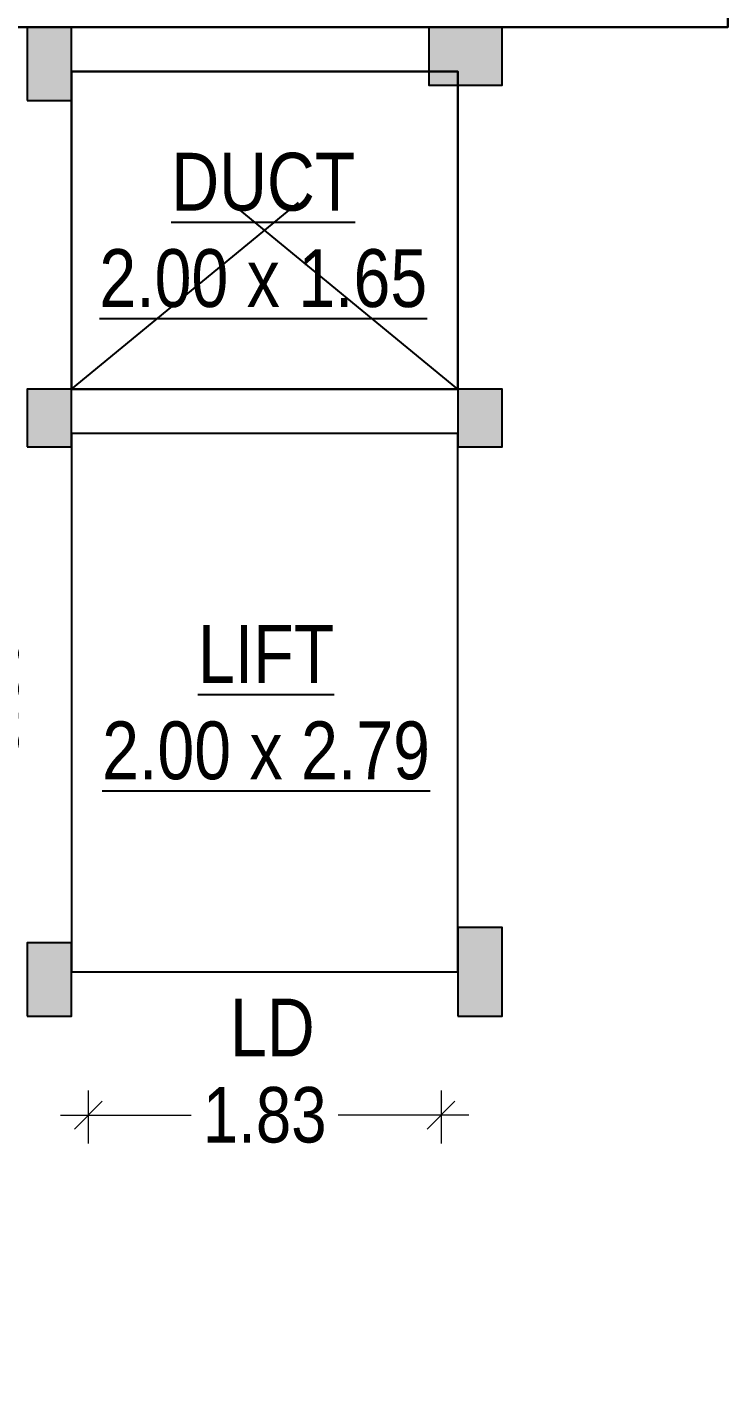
# Model space of a CAD drawing. Header units: metres. Extents: x 2865 to 2957, y -495 to -392.
# Drawn here: x 2874.75 to 2878.38, y -437.32 to -430.25 of the extents above; entities that cross this region are included whole.
import ezdxf

# ---------------------------------------------------------------- set-up
doc = ezdxf.new("R2010")
doc.units = ezdxf.units.M
doc.header["$LTSCALE"] = 12.7
doc.linetypes.add('ACAD_ISO03W100', pattern=[30, 12, -18])
doc.layers.get('Defpoints').update_dxf_attribs({"color": 140})
for name, color, linetype in [('BLK_1_COVERED_AREA_DEDUCT', 7, 'Continuous'), ('BLK_1_FLR_0_BLT_UP_AREA_DEDUCT', 7, 'Continuous'), ('BLK_1_FLR_0_EXIT_WIDTH_DOOR', 7, 'Continuous'), ('BLK_1_FLR_0_LIFT_1', 7, 'Continuous'), ('BLK_1_MAX_HEIGHT_CAL_SET_BACK', 7, 'Continuous'), ('DA_PARKING', 7, 'Continuous')]:
    doc.layers.add(name, color=color, linetype=linetype)
doc.layers.add('BLK_1_FLR_0_STAIR_1_FLIGHT_1', color=7, linetype='Continuous', lineweight=25)
doc.styles.add('Annotative', font='ARIALN.TTF')
doc.dimstyles.new('BLD OUTER', dxfattribs={"dimscale": 0.096, "dimtxt": 3, "dimasz": 1.5, "dimexe": 1.524, "dimexo": 3.96875, "dimgap": 0.889, "dimtad": 0, "dimzin": 0, "dimdsep": 46, "dimtxsty": 'Annotative', "dimblk": 'OBLIQUE', "dimcen": 0, "dimdle": 1.5, "dimclrd": 256, "dimadec": 0, "dimazin": 0, "dimtfac": 1, "dimtofl": 0, "dimtmove": 0, "dimatfit": 3, "dimldrblk": 'OPEN', "dimfxl": 0, "dimtolj": 1, "dimtzin": 0, "dimlwd": 18, "dimlwe": 18, "dimarcsym": 0})

# ---------------------------------------------------------------- blocks, each defined once
blk = doc.blocks.new('A$C1AA45CAD')
h = blk.add_hatch(color=256)
h.dxf.hatch_style = 1
h.paths.add_polyline_path([(0, 0), (-0.3, 0), (-0.3, -0.38), (0, -0.38)])
blk.add_lwpolyline([(-0.3, -0.38), (0, -0.38), (0, 0), (-0.3, 0)], close=True)
blk = doc.blocks.new('A$C42503FAB')
h = blk.add_hatch(color=256)
h.dxf.hatch_style = 1
h.paths.add_polyline_path([(-0.0945, 0.46), (-0.3245, 0.46), (-0.3245, 0), (-0.0945, 0)])
blk.add_lwpolyline([(-0.3245, 0), (-0.0945, 0), (-0.0945, 0.46), (-0.3245, 0.46)], close=True)
blk = doc.blocks.new('A$C1E8F6F30')
h = blk.add_hatch(color=256)
h.dxf.hatch_style = 1
h.paths.add_polyline_path([(0, 0), (-0.23, 0), (-0.23, -0.38), (0, -0.38)])
blk.add_lwpolyline([(-0.23, -0.38), (0, -0.38), (0, 0), (-0.23, 0)], close=True)
blk = doc.blocks.new('A$C75543A66')
h = blk.add_hatch(color=256)
h.dxf.hatch_style = 1
h.paths.add_polyline_path([(0, 0), (-0.23, 0), (-0.23, -0.3), (0, -0.3)])
blk.add_lwpolyline([(-0.23, -0.3), (0, -0.3), (0, 0), (-0.23, 0)], close=True)
blk = doc.blocks.new('A$C642C0FD8')
blk.add_lwpolyline([(0, 0), (3.6, 0), (3.6, 5), (0, 5)], close=True)
blk = doc.blocks.new('*D91')
at = {"layer": 'Defpoints', "color": 0, "linetype": 'Continuous'}
for p in [(2874.7491, -432.0766), (2874.5604, -435.3766), (2874.7491, -435.3766)]:
    blk.add_point(p, dxfattribs=at)
at = {"layer": 'BLK_1_FLR_0_STAIR_1_FLIGHT_1', "color": 0, "linetype": 'Continuous', "lineweight": 25, "insert": (2874.5604, -433.7266), "char_height": 0.288, "attachment_point": 5, "rotation": 90, "style": 'Annotative'}
blk.add_mtext('\\A1;3.30', dxfattribs=at)
blk = doc.blocks.new('_Oblique')
at = {"color": 0, "linetype": 'ByBlock', "lineweight": -2}
blk.add_line((-0.5, -0.5), (0.5, 0.5), dxfattribs=at)
blk = doc.blocks.new('_Open')
at = {"color": 0, "linetype": 'ByBlock', "lineweight": -2}
for p, q in [((-1, 0.167), (0, 0)), ((-1, -0.167), (0, 0)), ((0, 0), (-1, 0))]:
    blk.add_line(p, q, dxfattribs=at)
blk = doc.blocks.new('*D112')
at = {"layer": 'BLK_1_FLR_0_EXIT_WIDTH_DOOR', "color": 0, "lineweight": 18}
for p, q in [((2875.0659, -435.7625), (2875.0659, -436.0369)), ((2876.8959, -435.7625), (2876.8959, -436.0369))]:
    blk.add_line(p, q, dxfattribs=at)
at = {"layer": 'BLK_1_FLR_0_EXIT_WIDTH_DOOR', "lineweight": 18}
for p, q in [((2874.9219, -435.8905), (2875.6, -435.8905)), ((2877.0399, -435.8905), (2876.3618, -435.8905))]:
    blk.add_line(p, q, dxfattribs=at)
at = {"layer": 'Defpoints', "color": 0}
for p in [(2875.0659, -435.3815), (2876.8959, -435.3815), (2876.8959, -435.8905)]:
    blk.add_point(p, dxfattribs=at)
at = {"layer": 'BLK_1_FLR_0_EXIT_WIDTH_DOOR', "lineweight": 18, "xscale": 0.144, "yscale": 0.144, "zscale": 0.144, "rotation": 180}
blk.add_blockref('_Oblique', (2875.0659, -435.8905), dxfattribs=at)
at = {"layer": 'BLK_1_FLR_0_EXIT_WIDTH_DOOR', "lineweight": 18, "xscale": 0.144, "yscale": 0.144, "zscale": 0.144}
blk.add_blockref('_Oblique', (2876.8959, -435.8905), dxfattribs=at)
at = {"layer": 'BLK_1_FLR_0_EXIT_WIDTH_DOOR', "color": 0, "insert": (2875.9809, -435.8905), "char_height": 0.288, "attachment_point": 5, "style": 'Annotative'}
blk.add_mtext('\\A1;1.83', dxfattribs=at)
blk = doc.blocks.new('*D117')
at = {"layer": 'BLK_1_MAX_HEIGHT_CAL_SET_BACK', "lineweight": 18}
for p, q in [((2878.5025, -394.5023), (2878.5025, -427.3397)), ((2878.5025, -461.1006), (2878.5025, -428.2632))]:
    blk.add_line(p, q, dxfattribs=at)
at = {"layer": 'BLK_1_MAX_HEIGHT_CAL_SET_BACK', "color": 0, "lineweight": 18}
for p, q in [((2878.1215, -394.6463), (2878.3562, -394.6463)), ((2878.1215, -460.9566), (2878.3562, -460.9566))]:
    blk.add_line(p, q, dxfattribs=at)
at = {"layer": 'Defpoints', "color": 0}
for p in [(2878.5025, -394.6463), (2878.5025, -460.9566), (2878.5025, -460.9566)]:
    blk.add_point(p, dxfattribs=at)
at = {"layer": 'BLK_1_MAX_HEIGHT_CAL_SET_BACK', "lineweight": 18, "xscale": 0.144, "yscale": 0.144, "zscale": 0.144}
for p, rotation in [((2878.5025, -394.6463), 90), ((2878.5025, -460.9566), 270)]:
    blk.add_blockref('_Oblique', p, dxfattribs=dict(at, rotation=rotation))
at = {"layer": 'BLK_1_MAX_HEIGHT_CAL_SET_BACK', "color": 0, "insert": (2878.5025, -427.8015), "char_height": 0.288, "attachment_point": 5, "rotation": 90, "style": 'Annotative'}
blk.add_mtext('\\A1;66.31', dxfattribs=at)

msp = doc.modelspace()

# ---------------------------------------------------------------- linework, layer by layer
at = {"linetype": 'ACAD_ISO03W100', "ltscale": 0.01}
for points in [[(2876.9828, -432.1236), (2874.9791, -430.4766)], [(2874.9791, -432.1236), (2876.9828, -430.4766)]]:
    msp.add_lwpolyline(points, dxfattribs=at)
at = {"layer": 'BLK_1_COVERED_AREA_DEDUCT', "color": 140}
msp.add_lwpolyline([(2876.9828, -432.1236), (2874.9791, -432.1236), (2874.9791, -430.4766), (2876.9828, -430.4766)], close=True, dxfattribs=at)
at = {"layer": 'BLK_1_FLR_0_BLT_UP_AREA_DEDUCT', "color": 18}
msp.add_lwpolyline([(2874.9791, -432.1236), (2876.9828, -432.1236), (2876.9828, -430.4766), (2874.9791, -430.4766)], close=True, dxfattribs=at)
at = {"layer": 'BLK_1_FLR_0_LIFT_1', "color": 30}
msp.add_lwpolyline([(2874.9791, -435.1466), (2876.9828, -435.1466), (2876.9828, -432.3536), (2874.9791, -432.3536)], close=True, dxfattribs=at)
at = {"layer": 'DA_PARKING', "color": 1}
msp.add_lwpolyline([(2873.3828, -426.6466), (2878.3828, -426.6466), (2878.3828, -430.2466), (2873.3828, -430.2466)], close=True, dxfattribs=at)

# ---------------------------------------------------------------- block references
for name, p, rotation in [('A$C642C0FD8', (2878.3828, -430.2466), 90.00000000000004), ('A$C1AA45CAD', (2877.2127, -430.5466), 270)]:
    msp.add_blockref(name, p, dxfattribs=dict(rotation=rotation))
for name, p in [('A$C1E8F6F30', (2874.9791, -430.2466)), ('A$C75543A66', (2874.9791, -432.1236)), ('A$C75543A66', (2877.2128, -432.1236)), ('A$C42503FAB', (2877.3073, -435.3766)), ('A$C1E8F6F30', (2874.9791, -434.9966))]:
    msp.add_blockref(name, p)

# ---------------------------------------------------------------- texts
at = {"style": 'Annotative'}
msp.add_text('LD', height=0.3, dxfattribs=at).set_placement((2875.801, -435.5859))
at = {"char_height": 0.3, "attachment_point": 5, "style": 'Annotative'}
for s, insert, width in [('{\\LDUCT\\P2.00 x 1.65}', (2875.9734, -431.3001), 1.981831), ('{\\LLIFT\\P2.00 x 2.79}', (2875.9879, -433.7501), 1.751831)]:
    msp.add_mtext(s, dxfattribs=dict(at, insert=insert, width=width))

# ---------------------------------------------------------------- dimensions: what is measured, and where the dimension line sits
at = {"layer": 'BLK_1_FLR_0_EXIT_WIDTH_DOOR', "color": 2}
dim = msp.add_aligned_dim(p1=(2875.0659, -435.3815), p2=(2876.8959, -435.3815), distance=-0.5091, dimstyle='BLD OUTER', override={"dimpost": '\\X'}, dxfattribs=at)
dim.commit()
dim.dimension.update_dxf_attribs({"geometry": '*D112', "text_midpoint": (2875.9809, -435.8905)})
at = {"layer": 'BLK_1_FLR_0_STAIR_1_FLIGHT_1', "color": 1, "linetype": 'Continuous', "lineweight": 25}
dim = msp.add_aligned_dim(p1=(2874.7491, -432.0766), p2=(2874.7491, -435.3766), distance=-0.1886, dimstyle='BLD OUTER', override={"dimpost": '\\X', "dimse1": 1, "dimse2": 1, "dimsd1": 1, "dimsd2": 1}, dxfattribs=at)
dim.commit()
dim.dimension.update_dxf_attribs({"geometry": '*D91', "text_midpoint": (2874.5604, -433.7266)})
at = {"layer": 'BLK_1_MAX_HEIGHT_CAL_SET_BACK', "color": 6}
dim = msp.add_aligned_dim(p1=(2878.5025, -394.6463), p2=(2878.5025, -460.9566), distance=0, dimstyle='BLD OUTER', override={"dimpost": '\\X'}, dxfattribs=at)
dim.commit()
dim.dimension.update_dxf_attribs({"geometry": '*D117', "text_midpoint": (2878.5025, -427.8015)})

doc.saveas('drawing.dxf')
